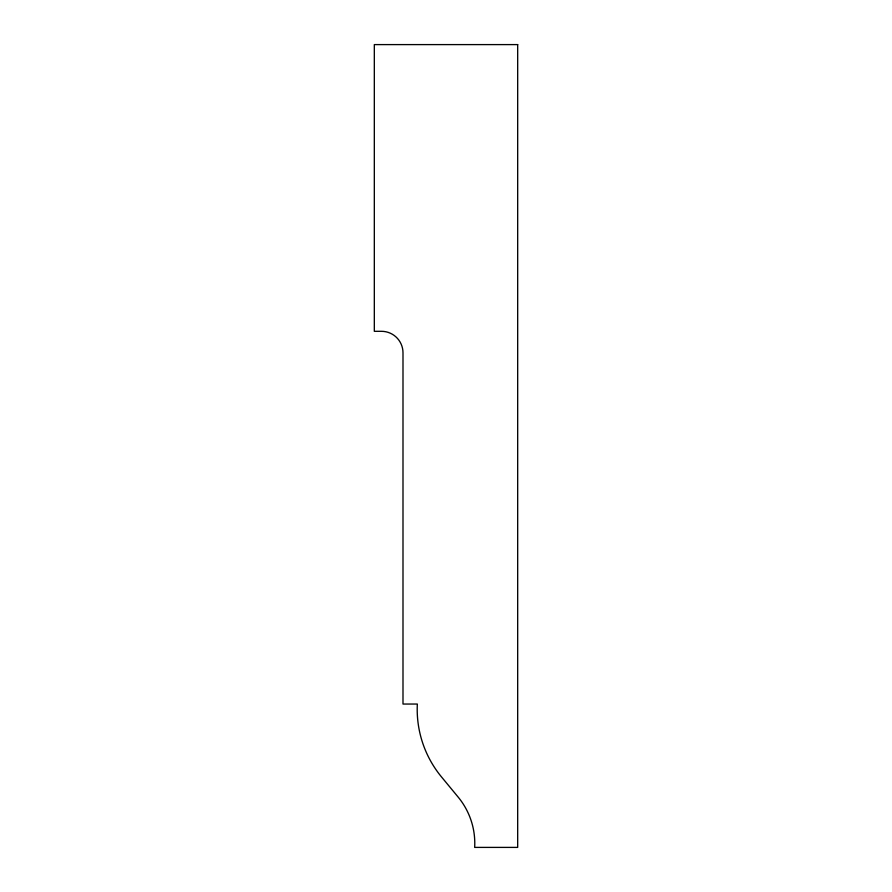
<?xml version="1.0" encoding="UTF-8"?>
<svg xmlns="http://www.w3.org/2000/svg" width="892" height="892" viewBox="0 0 892 892"><rect width="100%" height="100%" fill="white"/><g stroke="black" fill="none" stroke-linecap="round" stroke-linejoin="round"><path stroke-width="1.34" d="M517.683 44.6L374.317 44.6L374.317 331.311L381.486 331.311A21.508 21.508 0 0 1 402.994 352.819L402.994 704.044L417.333 704.044A106.159 106.159 0 0 0 441.529 776.965L458.142 797.069A72.609 72.609 0 0 1 474.667 847.4L517.683 847.4L517.683 44.6"/></g></svg>
